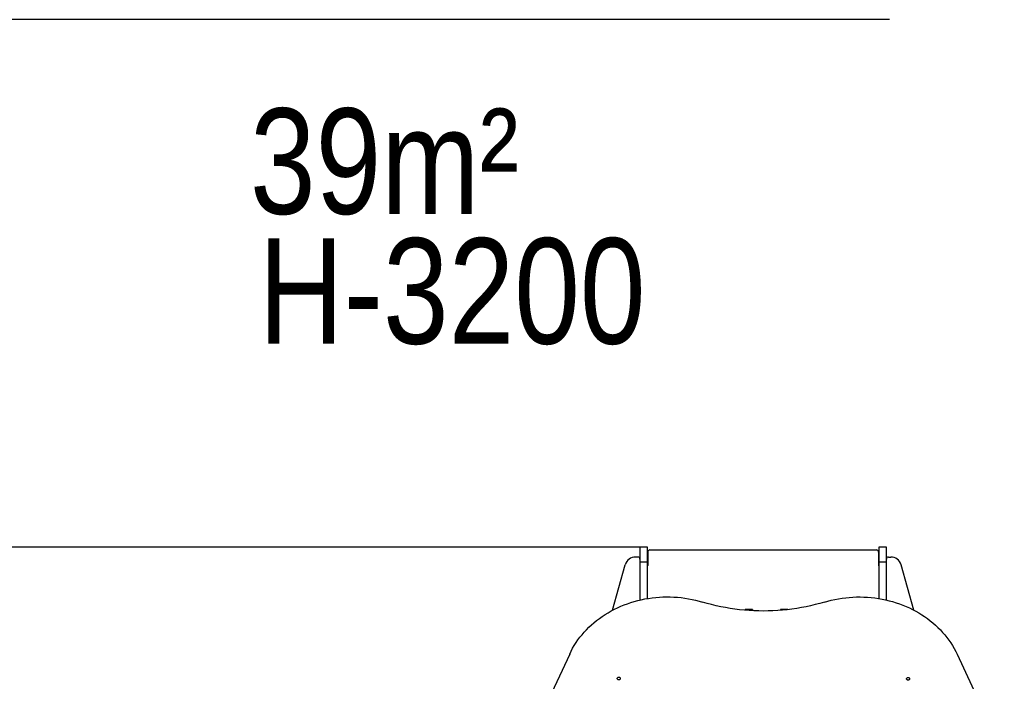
# Model space of a CAD drawing. Header units: millimetres. Extents: x -4492 to 4955, y -3948 to 3018.
# Drawn here: x -2179 to 578, y 1136 to 3018 of the extents above; entities that cross this region are included whole.
import ezdxf

# ---------------------------------------------------------------- set-up
doc = ezdxf.new("R2010")
doc.units = ezdxf.units.MM
for name, color, linetype in [('DIKOM_ОБЪЕКТ', 7, 'Continuous'), ('DIKOM_РАЗМЕР_ЗОНА', 7, 'Continuous'), ('DIKOM_РАЗМЕР_ОБЪЕКТА', 7, 'Continuous')]:
    doc.layers.add(name, color=color, linetype=linetype)
doc.styles.add('style1', font='arial.ttf', dxfattribs={"width": 0.8})
doc.dimstyles.new('1-50', dxfattribs={"dimtxt": 300, "dimasz": 200, "dimexe": 100, "dimexo": 0, "dimgap": 100, "dimtad": 1, "dimtxsty": 'style1', "dimcen": 200, "dimclrd": 7, "dimclre": 7, "dimclrt": 7, "dimadec": 1, "dimazin": 2, "dimtfac": 1, "dimtmove": 0, "dimatfit": 2, "dimfxl": 0, "dimlwd": 25, "dimlwe": 18, "dimarcsym": 0})

# ---------------------------------------------------------------- blocks, each defined once
blk = doc.blocks.new('*D10')
at = {"layer": 'Defpoints', "color": 0, "transparency": 16777216}
for p in [(-415.9, 1518.5), (-2716, -1451.7), (-414.1, -1451.7)]:
    blk.add_point(p, dxfattribs=at)
at = {"layer": 'DIKOM_РАЗМЕР_ОБЪЕКТА', "color": 7, "lineweight": 18, "transparency": 16777216}
for p, q in [((-415.9, 1518.5), (-2816, 1518.5)), ((-414.1, -1451.7), (-2816, -1451.7))]:
    blk.add_line(p, q, dxfattribs=at)
at = {"layer": 'DIKOM_РАЗМЕР_ОБЪЕКТА', "color": 7, "lineweight": 25, "transparency": 16777216}
blk.add_line((-2716, 1318.5), (-2716, -1251.7), dxfattribs=at)
at = {"layer": 'DIKOM_РАЗМЕР_ОБЪЕКТА', "color": 7, "transparency": 16777216}
for points in [[(-2749.3, 1318.5), (-2682.7, 1318.5), (-2716, 1518.5)], [(-2749.3, -1251.7), (-2682.7, -1251.7), (-2716, -1451.7)]]:
    blk.add_solid(points, dxfattribs=at)
at = {"layer": 'DIKOM_РАЗМЕР_ОБЪЕКТА', "color": 7, "transparency": 16777216, "insert": (-2969.3, 33.4), "char_height": 300, "attachment_point": 5, "rotation": 90, "style": 'style1'}
blk.add_mtext('3000', dxfattribs=at)
blk = doc.blocks.new('*D12')
at = {"layer": 'Defpoints', "color": 0, "transparency": 16777216}
for p in [(-4042.3, 3018.5), (293.4, 3018.5), (293.4, -2951.7)]:
    blk.add_point(p, dxfattribs=at)
at = {"layer": 'DIKOM_РАЗМЕР_ЗОНА', "color": 7, "lineweight": 18, "transparency": 16777216}
for p, q in [((293.4, 3018.5), (-4142.3, 3018.5)), ((293.4, -2951.7), (-4142.3, -2951.7))]:
    blk.add_line(p, q, dxfattribs=at)
at = {"layer": 'DIKOM_РАЗМЕР_ЗОНА', "color": 7, "lineweight": 25, "transparency": 16777216}
blk.add_line((-4042.3, -2751.7), (-4042.3, 2818.5), dxfattribs=at)
at = {"layer": 'DIKOM_РАЗМЕР_ЗОНА', "color": 7, "transparency": 16777216}
for points in [[(-4075.7, 2818.5), (-4009, 2818.5), (-4042.3, 3018.5)], [(-4075.7, -2751.7), (-4009, -2751.7), (-4042.3, -2951.7)]]:
    blk.add_solid(points, dxfattribs=at)
at = {"layer": 'DIKOM_РАЗМЕР_ЗОНА', "color": 7, "transparency": 16777216, "insert": (-4295.5, 33.4), "char_height": 300, "attachment_point": 5, "rotation": 90, "style": 'style1'}
blk.add_mtext('6000', dxfattribs=at)

msp = doc.modelspace()

# ---------------------------------------------------------------- linework, layer by layer
at = {"layer": 'DIKOM_ОБЪЕКТ', "color": 7, "linetype": 'Continuous', "lineweight": 15}
for p, q in [((-394.759, 1518.471), (-415.759, 1518.471)), ((-415.759, 1518.471), (-415.759, 1475.787)), ((-394.759, 1475.787), (-394.759, 1518.471)), ((284.241, 1518.471), (263.241, 1518.471)), ((263.241, 1518.471), (263.241, 1475.787)), ((284.241, 1475.787), (284.241, 1518.471)), ((-421.759, 1490.471), (-428.605, 1490.471)), ((-393.759, 1504.471), (-393.759, 1466.471)), ((-387.759, 1510.471), (256.241, 1510.471)), ((262.241, 1504.471), (262.241, 1466.471)), ((290.241, 1490.471), (297.087, 1490.471)), ((-493.732, 1339.139), (-457.494, 1468.56)), ((-394.759, 1475.787), (-415.759, 1475.787)), ((-415.759, 1475.787), (-415.759, 1368.197)), ((-394.759, 1372.426), (-394.759, 1475.787)), ((284.241, 1475.787), (263.241, 1475.787)), ((263.241, 1475.787), (263.241, 1372.331)), ((284.241, 1368.184), (284.241, 1475.787)), ((362.098, 1339.553), (325.976, 1468.56)), ((-95.993, 1341.471), (-116.993, 1341.471)), ((-116.993, 1341.471), (-116.993, 1340.562)), ((-116.993, 1340.562), (-116.993, 1339.235)), ((-95.993, 1341.471), (-95.993, 1340.562)), ((-95.993, 1340.562), (-95.993, 1337.774)), ((4.007, 1341.471), (-16.993, 1341.471)), ((-16.993, 1341.471), (-16.993, 1340.562)), ((-16.993, 1340.562), (-16.993, 1338.843)), ((4.007, 1341.471), (4.007, 1340.878)), ((-615.504, 1214.761), (-707.964, 1016.612)), ((485.398, 1214.102), (577.541, 1015.788))]:
    msp.add_line(p, q, dxfattribs=at)
at = {"layer": 'DIKOM_ОБЪЕКТ', "color": 7, "linetype": 'Continuous', "lineweight": 15, "flags": 128}
for points in [[(-615.504, 1214.761), (-611.443, 1223.047), (-607.054, 1231.206), (-602.34, 1239.228), (-597.309, 1247.105), (-591.966, 1254.825), (-586.317, 1262.381), (-580.369, 1269.763), (-574.129, 1276.961), (-567.606, 1283.969), (-560.805, 1290.776), (-553.737, 1297.376), (-546.409, 1303.759), (-538.83, 1309.919), (-531.009, 1315.847), (-522.956, 1321.538), (-514.68, 1326.983), (-506.191, 1332.177), (-497.5, 1337.113), (-488.616, 1341.785), (-479.551, 1346.188), (-470.315, 1350.317), (-460.919, 1354.166), (-451.375, 1357.73), (-441.694, 1361.007), (-431.888, 1363.991), (-421.969, 1366.679), (-411.948, 1369.067), (-401.837, 1371.154), (-391.649, 1372.936), (-381.396, 1374.412), (-371.09, 1375.579), (-360.744, 1376.436), (-350.369, 1376.982), (-339.979, 1377.216), (-329.585, 1377.139), (-319.201, 1376.75), (-308.839, 1376.05), (-298.511, 1375.039), (-288.23, 1373.719), (-278.008, 1372.092), (-267.856, 1370.158), (-257.789, 1367.922), (-247.816, 1365.384), (-237.952, 1362.549)], [(108.042, 1362.357), (95.183, 1358.624), (82.217, 1355.18), (69.152, 1352.029), (55.996, 1349.172), (42.76, 1346.611), (29.452, 1344.349), (16.08, 1342.386), (2.654, 1340.724), (-10.817, 1339.364), (-24.325, 1338.307), (-37.859, 1337.554), (-51.412, 1337.105), (-64.974, 1336.96), (-78.535, 1337.12), (-92.087, 1337.584), (-105.62, 1338.352), (-119.126, 1339.424), (-132.595, 1340.799), (-146.019, 1342.476), (-159.388, 1344.454), (-172.693, 1346.731), (-185.925, 1349.306), (-199.076, 1352.178), (-212.137, 1355.343), (-225.098, 1358.801), (-237.952, 1362.549)], [(108.042, 1362.357), (117.913, 1365.182), (127.89, 1367.708), (137.962, 1369.934), (148.118, 1371.856), (158.344, 1373.472), (168.628, 1374.781), (178.959, 1375.78), (189.324, 1376.468), (199.71, 1376.845), (210.105, 1376.911), (220.496, 1376.664), (230.871, 1376.106), (241.217, 1375.237), (251.523, 1374.058), (261.775, 1372.57), (271.962, 1370.776), (282.07, 1368.677), (292.089, 1366.276), (302.005, 1363.576), (311.808, 1360.58), (321.485, 1357.292), (331.024, 1353.715), (340.415, 1349.855), (349.645, 1345.715), (358.705, 1341.3), (367.582, 1336.616), (376.267, 1331.669), (384.748, 1326.464), (393.017, 1321.008), (401.062, 1315.307), (408.874, 1309.368), (416.444, 1303.198), (423.762, 1296.805), (430.82, 1290.196), (437.61, 1283.379), (444.123, 1276.363), (450.351, 1269.155), (456.287, 1261.765), (461.924, 1254.201), (467.255, 1246.473), (472.274, 1238.589), (476.974, 1230.56), (481.351, 1222.394), (485.398, 1214.102)], [(-471.789, 1145.072), (-471.969, 1143.998), (-472.49, 1143.012), (-473.31, 1142.193), (-474.365, 1141.607), (-475.566, 1141.302), (-476.819, 1141.303), (-478.02, 1141.609), (-479.073, 1142.197), (-479.893, 1143.017), (-480.412, 1144.004), (-480.589, 1145.077), (-480.41, 1146.151), (-479.889, 1147.137), (-479.068, 1147.956), (-478.014, 1148.542), (-476.812, 1148.847), (-475.56, 1148.846), (-474.359, 1148.539), (-473.306, 1147.952), (-472.486, 1147.132), (-471.967, 1146.145), (-471.789, 1145.072)], [(350.21, 1144.545), (350.031, 1143.471), (349.51, 1142.485), (348.689, 1141.666), (347.635, 1141.08), (346.433, 1140.775), (345.181, 1140.776), (343.98, 1141.083), (342.927, 1141.67), (342.107, 1142.49), (341.588, 1143.477), (341.41, 1144.55), (341.59, 1145.624), (342.111, 1146.61), (342.931, 1147.429), (343.985, 1148.015), (345.187, 1148.32), (346.44, 1148.319), (347.641, 1148.013), (348.694, 1147.425), (349.514, 1146.605), (350.033, 1145.618), (350.21, 1144.545)], [(345.647, 1140.855), (345.867, 1140.833), (346.297, 1140.76)]]:
    msp.add_lwpolyline(points, dxfattribs=at)
at = {"layer": 'DIKOM_ОБЪЕКТ', "color": 7, "linetype": 'Continuous', "lineweight": 15}
for centre, radius, start, end in [((-428.605, 1460.471), 30, 90, 164.357754), ((-421.759, 1484.471), 6, 0, 90), ((-387.759, 1504.471), 6, 90, 180), ((256.241, 1504.471), 6, 0, 90), ((290.241, 1484.471), 6, 90, 180), ((297.087, 1460.471), 30, 15.642246, 90), ((-399.759, 1466.471), 6, 326.442896, 0), ((268.241, 1466.471), 6, 180, 213.55731), ((-476.189, 1136.321), 5.064, 81.127711, 98.872289), ((345.81, 1135.787), 5.071, 81.140733, 98.859267)]:
    msp.add_arc(centre, radius, start, end, dxfattribs=at)

# ---------------------------------------------------------------- texts
at = {"layer": 'DIKOM_РАЗМЕР_ОБЪЕКТА', "char_height": 300, "width": 1252.54025, "attachment_point": 1, "style": 'style1'}
for s, insert in [('39m²', (-1523.819, 2765.596)), ('H-3200', (-1499.551, 2396.673))]:
    msp.add_mtext(s, dxfattribs=dict(at, insert=insert))

# ---------------------------------------------------------------- dimensions: what is measured, and where the dimension line sits
at = {"layer": 'DIKOM_РАЗМЕР_ЗОНА'}
dim = msp.add_linear_dim(base=(-4042.338, 3018.471), p1=(293.436, -2951.723), p2=(293.436, 3018.471), angle=90, text='6000', dimstyle='1-50', dxfattribs=at)
dim.commit()
dim.dimension.update_dxf_attribs({"geometry": '*D12', "text_midpoint": (-4042.338, 33.374), "dimtype": 160})
at = {"layer": 'DIKOM_РАЗМЕР_ОБЪЕКТА'}
dim = msp.add_linear_dim(base=(-2716.016, -1451.723), p1=(-415.876, 1518.471), p2=(-414.142, -1451.723), angle=90, text='3000', dimstyle='1-50', dxfattribs=at)
dim.commit()
dim.dimension.update_dxf_attribs({"geometry": '*D10', "text_midpoint": (-2716.016, 33.374), "dimtype": 160})

doc.saveas('drawing.dxf')
